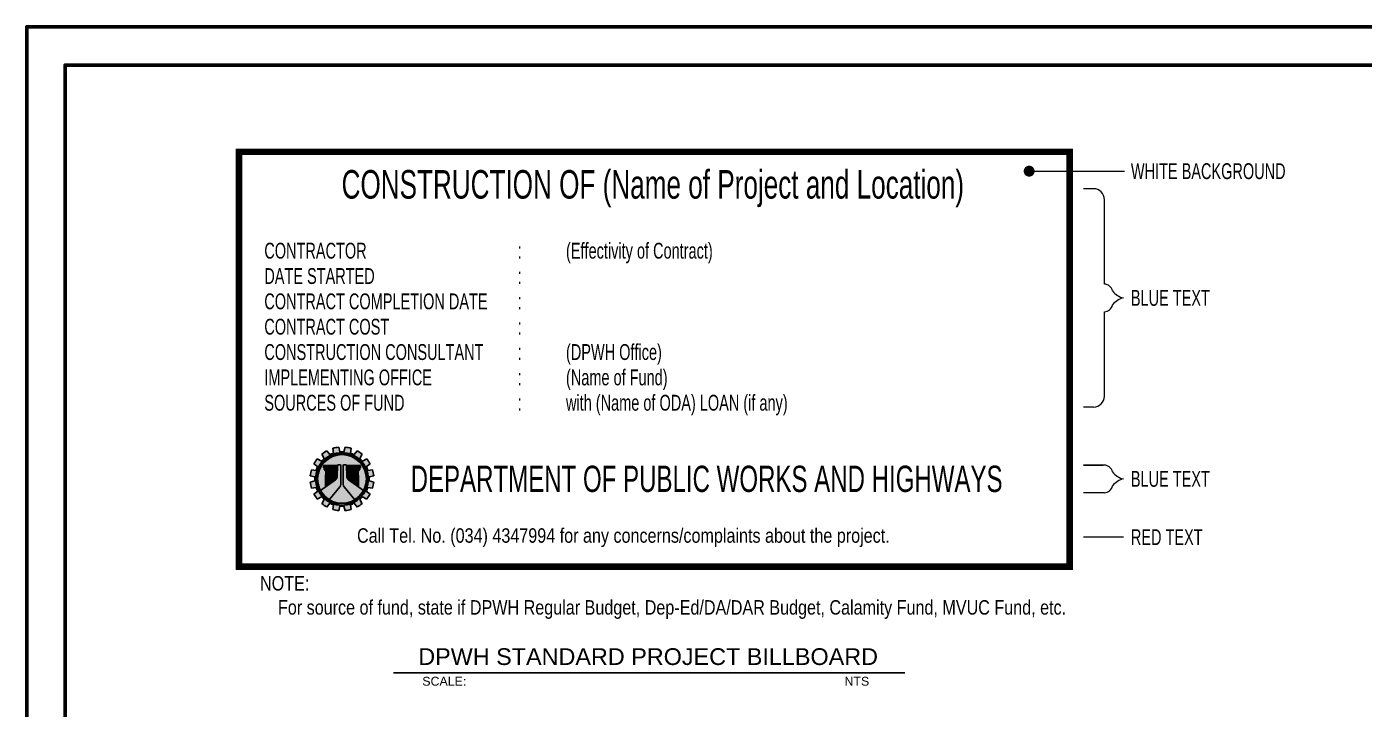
# Model space of a CAD drawing. Header units: metres. Extents: x -460 to 31334, y -1777 to 24987.
# Drawn here: x -10.66 to 1.57, y -113.64 to -107.4 of the extents above; entities that cross this region are included whole.
import ezdxf

# ---------------------------------------------------------------- set-up
doc = ezdxf.new("R2010")
doc.units = ezdxf.units.M
doc.header["$MEASUREMENT"] = 0
doc.layers.get('Defpoints').update_dxf_attribs({"color": 2})
doc.layers.add('border', color=130, linetype='Continuous', lineweight=100)
doc.styles.add('20', font='arial.ttf', dxfattribs={"height": 0.06})
doc.styles.get("Standard").update_dxf_attribs({"font": 'arial.ttf'})
doc.dimstyles.new('0.15', dxfattribs={"dimtxt": 0.07, "dimasz": 0.03, "dimexe": 0.01, "dimexo": 0.01, "dimgap": 0.02, "dimtad": 1, "dimzin": 0, "dimdsep": 46, "dimtxsty": 'Standard', "dimblk": 'DOTBLANK', "dimcen": 0.09, "dimclrd": 250, "dimclre": 250, "dimclrt": 2, "dimadec": 1, "dimazin": 0, "dimtfac": 1, "dimtix": 1, "dimtofl": 0, "dimtmove": 0, "dimatfit": 3, "dimfxl": 30, "dimfxlon": 1, "dimtolj": 1, "dimtzin": 0, "dimlwd": 5, "dimlwe": 5, "dimarcsym": 0})

# ---------------------------------------------------------------- blocks, each defined once
blk = doc.blocks.new('_DotBlank')
at = {"color": 0, "linetype": 'ByBlock', "lineweight": -2}
blk.add_line((-0.5, 0), (-1, 0), dxfattribs=at)
blk.add_circle((0, 0), 0.5, dxfattribs=at)

msp = doc.modelspace()

# ---------------------------------------------------------------- hatches: boundary and pattern name
h = msp.add_hatch(color=5)
h.dxf.hatch_style = 1
h.paths.add_polyline_path([(-8.05615, -111.44861), (-8.01288, -111.45431, -0.0369188), (-7.99886, -111.42045), (-8.03348, -111.39389, -0.04731318), (-8.00291, -111.34813), (-7.96511, -111.36995, -0.0369188), (-7.9392, -111.34404), (-7.96102, -111.30624, -0.04731318), (-7.91526, -111.27567), (-7.88869, -111.31029, -0.0369188), (-7.85484, -111.29627), (-7.86054, -111.253, -0.04731318), (-7.80656, -111.24226), (-7.79527, -111.28442, -0.0369188), (-7.75862, -111.28442), (-7.74733, -111.24226, -0.04731318), (-7.69335, -111.253), (-7.69905, -111.29627, -0.0369188), (-7.66519, -111.31029), (-7.63863, -111.27567, -0.04731318), (-7.59287, -111.30624), (-7.61469, -111.34404, -0.0369188), (-7.58878, -111.36995), (-7.55098, -111.34813, -0.04731318), (-7.52041, -111.39389), (-7.55503, -111.42045, -0.0369188), (-7.54101, -111.45431), (-7.49774, -111.44861, -0.04731318), (-7.487, -111.50259), (-7.52916, -111.51388, -0.0369188), (-7.52916, -111.55052), (-7.487, -111.56182, -0.04731318), (-7.49774, -111.6158), (-7.54101, -111.6101, -0.0369188), (-7.55503, -111.64395), (-7.52041, -111.67052, -0.04731318), (-7.55098, -111.71628), (-7.58878, -111.69446, -0.0369188), (-7.61469, -111.72037), (-7.59287, -111.75817, -0.04731318), (-7.63863, -111.78874), (-7.66519, -111.75412, -0.0369188), (-7.69905, -111.76814), (-7.69335, -111.81141, -0.04731318), (-7.74733, -111.82215), (-7.75862, -111.77999, -0.0369188), (-7.79527, -111.77999), (-7.80656, -111.82215, -0.04731318), (-7.86054, -111.81141), (-7.85484, -111.76814, -0.0369188), (-7.88869, -111.75412), (-7.91526, -111.78874, -0.04731318), (-7.96102, -111.75817), (-7.9392, -111.72037, -0.0369188), (-7.96511, -111.69446), (-8.00291, -111.71628, -0.04731318), (-8.03348, -111.67052), (-7.99886, -111.64395, -0.0369188), (-8.01288, -111.6101), (-8.05615, -111.6158, -0.04731318), (-8.06689, -111.56182), (-8.02473, -111.55052, -0.0369188), (-8.02473, -111.51388), (-8.06689, -111.50259, -0.04731318)])
h.paths.add_polyline_path([(-8.01844, -111.5322, 1), (-7.53545, -111.5322, 1)], flags=16)
h.paths.add_polyline_path([(-8.0059, -111.5322, 1), (-7.54799, -111.5322, 1)], flags=0)
h.paths.add_polyline_path([(-7.99971, -111.5322, 1), (-7.55418, -111.5322, 1)], flags=0)
h.paths.add_polyline_path([(-7.94024, -111.44236), (-7.92831, -111.45824, 0.23589389), (-7.92694, -111.45893), (-7.81928, -111.45893), (-7.81958, -111.46482), (-7.92294, -111.46482, 0.41421356), (-7.92466, -111.46654), (-7.92466, -111.4756, 0.41421356), (-7.92294, -111.47731), (-7.82023, -111.47731), (-7.82036, -111.47991), (-7.92294, -111.47991, 0.41421356), (-7.92466, -111.48163), (-7.92466, -111.49069, 0.41421356), (-7.92294, -111.4924), (-7.82101, -111.4924), (-7.82114, -111.49495), (-7.92401, -111.49495, 0.41421356), (-7.92744, -111.49838), (-7.92744, -111.60586), (-7.83628, -111.53994, 0.22709564), (-7.82212, -111.51391), (-7.81677, -111.41034), (-7.94443, -111.41034, 0.41421356), (-7.94615, -111.41206), (-7.94615, -111.42833, 0.41421356), (-7.94443, -111.43005), (-7.81779, -111.43005), (-7.81828, -111.43961), (-7.93887, -111.43961, 0.6182619)], flags=0)
h.paths.add_polyline_path([(-7.60946, -111.41034, -0.41421356), (-7.60774, -111.41206), (-7.60774, -111.42833, -0.41421356), (-7.60946, -111.43005), (-7.7361, -111.43005), (-7.73712, -111.41034)], flags=0)
h.paths.add_polyline_path([(-7.65433, -111.5857), (-7.65433, -111.5133, 1), (-7.66624, -111.5133), (-7.66624, -111.57709), (-7.68958, -111.56021), (-7.68958, -111.5133, 1), (-7.70149, -111.5133), (-7.70149, -111.5516)], flags=0)
h.paths.add_polyline_path([(-7.54799, -111.5322, -1), (-8.0059, -111.5322, -1)], flags=0)
h = msp.add_hatch(color=5)
h.dxf.hatch_style = 1
h.paths.add_polyline_path([(-7.54799, -111.5322, 1), (-8.0059, -111.5322, 1)])
h.paths.add_polyline_path([(-7.55418, -111.5322, 1), (-7.99971, -111.5322, 1)], flags=16)
h = msp.add_hatch(color=5)
h.dxf.hatch_style = 1
h.paths.add_polyline_path([(-7.99971, -111.5321, 0.12520385), (-7.97268, -111.63857), (-7.92744, -111.60586), (-7.92744, -111.49838, -0.41421356), (-7.92401, -111.49495), (-7.82114, -111.49495), (-7.82101, -111.4924), (-7.92294, -111.4924, -0.41421356), (-7.92466, -111.49069), (-7.92466, -111.48163, -0.41421356), (-7.92294, -111.47991), (-7.82036, -111.47991), (-7.82023, -111.47731), (-7.92294, -111.47731, -0.41421356), (-7.92466, -111.4756), (-7.92466, -111.46654, -0.41421356), (-7.92294, -111.46482), (-7.81958, -111.46482), (-7.81928, -111.45893), (-7.92694, -111.45893, -0.23589389), (-7.92831, -111.45824), (-7.94024, -111.44236, -0.6182619), (-7.93887, -111.43961), (-7.81828, -111.43961), (-7.81779, -111.43005), (-7.94443, -111.43005, -0.41421356), (-7.94615, -111.42833), (-7.94615, -111.41206, -0.41421356), (-7.94443, -111.41034), (-7.81677, -111.41034), (-7.81676, -111.41007, -0.39919878), (-7.80819, -111.40194), (-7.79683, -111.40194, -0.41421356), (-7.78825, -111.41051), (-7.78825, -111.58267, -0.17448433), (-7.79612, -111.60453), (-7.89337, -111.72213, 0.28211132), (-7.66052, -111.72213), (-7.75777, -111.60453, -0.17448433), (-7.76564, -111.58267), (-7.76564, -111.41051, -0.41421356), (-7.75706, -111.40194), (-7.7457, -111.40194, -0.39919878), (-7.73713, -111.41007), (-7.73712, -111.41034), (-7.60946, -111.41034, -0.41421356), (-7.60774, -111.41206), (-7.60774, -111.42833, -0.41421356), (-7.60946, -111.43005), (-7.7361, -111.43005), (-7.73561, -111.43961), (-7.61502, -111.43961, -0.6182619), (-7.61365, -111.44236), (-7.62558, -111.45824, -0.23589389), (-7.62695, -111.45893), (-7.73461, -111.45893), (-7.73431, -111.46482), (-7.63095, -111.46482, -0.41421356), (-7.62923, -111.46654), (-7.62923, -111.4756, -0.41421356), (-7.63095, -111.47731), (-7.73366, -111.47731), (-7.73353, -111.47991), (-7.63095, -111.47991, -0.41421356), (-7.62923, -111.48163), (-7.62923, -111.49069, -0.41421356), (-7.63095, -111.4924), (-7.73288, -111.4924), (-7.73275, -111.49495), (-7.62988, -111.49495, -0.41421356), (-7.62645, -111.49838), (-7.62645, -111.60586), (-7.58121, -111.63857, 0.12497641), (-7.55418, -111.5323, 1)])
h = msp.add_hatch(color=30)
h.dxf.hatch_style = 1
edge = h.paths.add_edge_path()
edge.add_arc((-7.69751, -111.51214), 0.03431, 182.952705, 234.131176)
edge.add_line((-7.71761, -111.53994), (-7.58121, -111.63857))
edge.add_arc((-7.77694, -111.5322), 0.22277, 301.50872, 331.479597, ccw=False)
edge.add_line((-7.66052, -111.72213), (-7.75777, -111.60453))
edge.add_arc((-7.73133, -111.58267), 0.03431, 180, 219.590301, ccw=False)
edge.add_line((-7.76564, -111.58267), (-7.76564, -111.41051))
edge.add_arc((-7.75706, -111.41051), 0.00858, 90, 180, ccw=False)
edge.add_line((-7.75706, -111.40194), (-7.7457, -111.40194))
edge.add_arc((-7.7457, -111.41051), 0.00858, 2.952705, 90, ccw=False)
edge.add_line((-7.73713, -111.41007), (-7.73177, -111.51391))
edge = h.paths.add_edge_path()
edge.add_line((-7.97268, -111.63857), (-7.83628, -111.53994))
edge.add_arc((-7.85638, -111.51214), 0.03431, 305.868824, 357.047295)
edge.add_line((-7.82212, -111.51391), (-7.81676, -111.41007))
edge.add_arc((-7.80819, -111.41051), 0.00858, 90, 177.047295, ccw=False)
edge.add_line((-7.80819, -111.40194), (-7.79683, -111.40194))
edge.add_arc((-7.79683, -111.41051), 0.00858, 0, 90, ccw=False)
edge.add_line((-7.78825, -111.41051), (-7.78825, -111.58267))
edge.add_arc((-7.82256, -111.58267), 0.03431, -39.590301, 0, ccw=False)
edge.add_line((-7.79612, -111.60453), (-7.89337, -111.72213))
edge.add_arc((-7.77694, -111.5322), 0.22277, 208.520403, 238.49128, ccw=False)
h = msp.add_hatch(color=253)
h.dxf.hatch_style = 1
h.paths.add_polyline_path([(-7.94443, -111.41034, 0.41421356), (-7.94615, -111.41206), (-7.94615, -111.42833, 0.41421356), (-7.94443, -111.43005), (-7.81779, -111.43005), (-7.81677, -111.41034)])
h = msp.add_hatch(color=253)
h.dxf.hatch_style = 1
h.paths.add_polyline_path([(-7.93887, -111.43961, 0.6182619), (-7.94024, -111.44236), (-7.92831, -111.45824, 0.23589389), (-7.92694, -111.45893), (-7.81928, -111.45893), (-7.81828, -111.43961)])
h = msp.add_hatch(color=253)
h.dxf.hatch_style = 1
h.paths.add_polyline_path([(-7.92401, -111.49495, 0.41421356), (-7.92744, -111.49838), (-7.92744, -111.60586), (-7.89956, -111.5857), (-7.89956, -111.5133, -1), (-7.88765, -111.5133), (-7.88765, -111.57709), (-7.86431, -111.56021), (-7.86431, -111.5133, -1), (-7.8524, -111.5133), (-7.8524, -111.5516), (-7.83628, -111.53994, 0.22709564), (-7.82212, -111.51391), (-7.82114, -111.49495)])
h = msp.add_hatch(color=253)
h.dxf.hatch_style = 1
h.paths.add_polyline_path([(-7.92294, -111.46482, 0.41421356), (-7.92466, -111.46654), (-7.92466, -111.4756, 0.41421356), (-7.92294, -111.47731), (-7.82023, -111.47731), (-7.81958, -111.46482)])
h = msp.add_hatch(color=253)
h.dxf.hatch_style = 1
h.paths.add_polyline_path([(-7.82101, -111.4924), (-7.82036, -111.47991), (-7.92294, -111.47991, 0.41421356), (-7.92466, -111.48163), (-7.92466, -111.49069, 0.41421356), (-7.92294, -111.4924)])
h = msp.add_hatch(color=5)
h.dxf.hatch_style = 1
h.paths.add_polyline_path([(-7.89956, -111.5857), (-7.88765, -111.57709), (-7.88765, -111.5133, 1), (-7.89956, -111.5133)])
h.paths.add_polyline_path([(-7.8524, -111.5133, 1), (-7.86431, -111.5133), (-7.86431, -111.56021), (-7.8524, -111.5516)])
h.paths.add_polyline_path([(-7.70149, -111.5516), (-7.68958, -111.56021), (-7.68958, -111.5133, 1), (-7.70149, -111.5133)])
h.paths.add_polyline_path([(-7.65433, -111.5133, 1), (-7.66624, -111.5133), (-7.66624, -111.57709), (-7.65433, -111.5857)])
h = msp.add_hatch(color=253)
h.dxf.hatch_style = 1
h.paths.add_polyline_path([(-7.73752, -111.41032), (-7.60986, -111.41024, -0.41421356), (-7.60815, -111.41196), (-7.60814, -111.42824, -0.41421356), (-7.60985, -111.42995), (-7.73649, -111.43002)])
h = msp.add_hatch(color=253)
h.dxf.hatch_style = 1
h.paths.add_polyline_path([(-7.73701, -111.41038), (-7.60935, -111.41049, -0.41421356), (-7.60763, -111.41221), (-7.60765, -111.42848, -0.41421356), (-7.60936, -111.4302), (-7.73601, -111.43008)])
h = msp.add_hatch(color=253)
h.dxf.hatch_style = 1
h.paths.add_polyline_path([(-7.73552, -111.43965), (-7.61494, -111.43975, -0.6182619), (-7.61357, -111.4425), (-7.62551, -111.45838, -0.23589389), (-7.62689, -111.45906), (-7.73454, -111.45897)])
h = msp.add_hatch(color=253)
h.dxf.hatch_style = 1
h.paths.add_polyline_path([(-7.73425, -111.46486), (-7.63089, -111.46495, -0.41421356), (-7.62917, -111.46667), (-7.62918, -111.47573, -0.41421356), (-7.6309, -111.47744), (-7.73361, -111.47735)])
h = msp.add_hatch(color=253)
h.dxf.hatch_style = 1
h.paths.add_polyline_path([(-7.73348, -111.47995), (-7.6309, -111.48004, -0.41421356), (-7.62919, -111.48176), (-7.62919, -111.49082, -0.41421356), (-7.63091, -111.49253), (-7.73285, -111.49244)])
h = msp.add_hatch(color=253)
h.dxf.hatch_style = 1
h.paths.add_polyline_path([(-7.73272, -111.49499), (-7.62984, -111.49508, -0.41421356), (-7.62642, -111.49851), (-7.62651, -111.606), (-7.65438, -111.58581), (-7.65432, -111.51341, 1), (-7.66623, -111.51339), (-7.66628, -111.57718), (-7.6896, -111.56029), (-7.68956, -111.51337, 1), (-7.70147, -111.51336), (-7.70151, -111.55167), (-7.71762, -111.54, -0.22709564), (-7.73176, -111.51395)])

# ---------------------------------------------------------------- linework, layer by layer
at = {"lineweight": 9}
for p, q in [((-0.90554, -108.8802), (-0.99716, -108.8802)), ((-0.80554, -109.75086), (-0.80554, -108.9802)), ((-0.80554, -110.7759), (-0.80554, -110.00524)), ((-0.90554, -110.8759), (-0.99716, -110.8759)), ((-0.99716, -111.40519), (-0.81821, -111.40519)), ((-0.80554, -111.40519), (-0.99716, -111.40519)), ((-0.80554, -111.65957), (-0.99716, -111.65957)), ((-0.63056, -112.06466), (-0.99716, -112.06466))]:
    msp.add_line(p, q, dxfattribs=at)
at = {"color": 1}
for p, q in [((-7.88869, -111.31029), (-7.91557, -111.27526)), ((-7.85484, -111.29627), (-7.86061, -111.25249)), ((-7.79527, -111.28442), (-7.80669, -111.24177)), ((-7.75862, -111.28442), (-7.7472, -111.24177)), ((-7.69905, -111.29627), (-7.69328, -111.25249)), ((-7.66519, -111.31029), (-7.63832, -111.27526)), ((-7.99886, -111.42045), (-8.03389, -111.39357)), ((-7.96511, -111.36995), (-8.00335, -111.34787)), ((-7.9392, -111.34404), (-7.96128, -111.3058)), ((-7.61469, -111.34404), (-7.59261, -111.3058)), ((-7.58878, -111.36995), (-7.55054, -111.34787)), ((-7.55503, -111.42045), (-7.52, -111.39357)), ((-8.02473, -111.51388), (-8.06738, -111.50246)), ((-8.01288, -111.45431), (-8.05666, -111.44854)), ((-7.94615, -111.42833), (-7.94615, -111.41206)), ((-7.94443, -111.41034), (-7.81677, -111.41034)), ((-7.81779, -111.43005), (-7.94443, -111.43005)), ((-7.94024, -111.44236), (-7.92831, -111.45824)), ((-7.81828, -111.43961), (-7.93887, -111.43961)), ((-7.92744, -111.49838), (-7.92744, -111.60586)), ((-7.92694, -111.45893), (-7.81928, -111.45893)), ((-7.92466, -111.46654), (-7.92466, -111.4756)), ((-7.92466, -111.48163), (-7.92466, -111.49069)), ((-7.82114, -111.49495), (-7.92401, -111.49495)), ((-7.81958, -111.46482), (-7.92294, -111.46482)), ((-7.92294, -111.47731), (-7.82023, -111.47731)), ((-7.82036, -111.47991), (-7.92294, -111.47991)), ((-7.92294, -111.4924), (-7.82101, -111.4924)), ((-7.89956, -111.5133), (-7.89956, -111.5857)), ((-7.88765, -111.57709), (-7.88765, -111.5133)), ((-7.86431, -111.5133), (-7.86431, -111.56021)), ((-7.8524, -111.5516), (-7.8524, -111.5133)), ((-7.60946, -111.41034), (-7.73712, -111.41034)), ((-7.7361, -111.43005), (-7.60946, -111.43005)), ((-7.73561, -111.43961), (-7.61502, -111.43961)), ((-7.62695, -111.45893), (-7.73461, -111.45893)), ((-7.73431, -111.46482), (-7.63095, -111.46482)), ((-7.63095, -111.47731), (-7.73366, -111.47731)), ((-7.73353, -111.47991), (-7.63095, -111.47991)), ((-7.63095, -111.4924), (-7.73288, -111.4924)), ((-7.73275, -111.49495), (-7.62988, -111.49495)), ((-7.70149, -111.5516), (-7.70149, -111.5133)), ((-7.68958, -111.5133), (-7.68958, -111.56021)), ((-7.66624, -111.57709), (-7.66624, -111.5133)), ((-7.65433, -111.5133), (-7.65433, -111.5857)), ((-7.62923, -111.46654), (-7.62923, -111.4756)), ((-7.62923, -111.48163), (-7.62923, -111.49069)), ((-7.62645, -111.49838), (-7.62645, -111.60586)), ((-7.61365, -111.44236), (-7.62558, -111.45824)), ((-7.60774, -111.42833), (-7.60774, -111.41206)), ((-7.54101, -111.45431), (-7.49723, -111.44854)), ((-7.52916, -111.51388), (-7.48651, -111.50246)), ((-8.02473, -111.55052), (-8.06738, -111.56195)), ((-8.01288, -111.6101), (-8.05666, -111.61586)), ((-7.99886, -111.64395), (-8.03389, -111.67083)), ((-7.55503, -111.64395), (-7.52, -111.67083)), ((-7.54101, -111.6101), (-7.49723, -111.61586)), ((-7.52916, -111.55052), (-7.48651, -111.56195)), ((-7.96511, -111.69446), (-8.00335, -111.71654)), ((-7.9392, -111.72037), (-7.96128, -111.75861)), ((-7.88869, -111.75412), (-7.91557, -111.78915)), ((-7.85484, -111.76814), (-7.86061, -111.81192)), ((-7.69905, -111.76814), (-7.69328, -111.81192)), ((-7.66519, -111.75412), (-7.63832, -111.78915)), ((-7.61469, -111.72037), (-7.59261, -111.75861)), ((-7.58878, -111.69446), (-7.55054, -111.71654)), ((-7.79527, -111.77999), (-7.80669, -111.82264)), ((-7.75862, -111.77999), (-7.7472, -111.82264))]:
    msp.add_line(p, q, dxfattribs=at)
msp.add_line((-7.30437, -113.30398), (-2.6306, -113.30439))
at = {"lineweight": 9, "const_width": 0.06}
msp.add_lwpolyline([(-8.71851, -112.33443), (-8.71851, -108.5425), (-1.12308, -108.5425), (-1.12308, -112.33443)], close=True, dxfattribs=at)
at = {"color": 1}
msp.add_lwpolyline([(-7.97268, -111.63857), (-7.83628, -111.53994, 0.22709564), (-7.82212, -111.51391), (-7.81676, -111.41007, -0.39919878), (-7.80819, -111.40194), (-7.79683, -111.40194, -0.41421356), (-7.78825, -111.41051), (-7.78825, -111.58267, -0.17448433), (-7.79612, -111.60453), (-7.89337, -111.72213, -0.13152322), (-7.97268, -111.63857, 0.13152322)], format="xyb", dxfattribs=at)
msp.add_lwpolyline([(-7.73177, -111.51391, 0.22709564), (-7.71761, -111.53994), (-7.58121, -111.63857, -0.13152322), (-7.66052, -111.72213), (-7.75777, -111.60453, -0.17448433), (-7.76564, -111.58267), (-7.76564, -111.41051, -0.41421356), (-7.75706, -111.40194), (-7.7457, -111.40194, -0.39919878), (-7.73713, -111.41007)], format="xyb", close=True, dxfattribs=at)
at = {"color": 5}
for radius in [0.2415, 0.22896, 0.22277]:
    msp.add_circle((-7.77694, -111.5322), radius, dxfattribs=at)
at = {"lineweight": 9}
for centre, radius, start, end in [((-0.90554, -108.9802), 0.1, 0, 90), ((-0.81188, -109.83299), 0.08237, 13.529643, 85.591223), ((-0.60167, -109.72078), 0.1599, 215.535661, 259.589669), ((-0.60167, -110.03532), 0.1599, 100.410331, 144.464339), ((-0.81188, -109.92312), 0.08237, 274.408777, 346.470357), ((-0.90554, -110.7759), 0.1, 270, 0), ((-0.81188, -111.48732), 0.08237, 13.529643, 85.591223), ((-0.60167, -111.37511), 0.1599, 215.535661, 259.589669), ((-0.81188, -111.57744), 0.08237, 274.408777, 346.470357), ((-0.60167, -111.68965), 0.1599, 100.410331, 144.464339)]:
    msp.add_arc(centre, radius, start, end, dxfattribs=at)
at = {"color": 1}
for centre, radius, start, end in [((-7.77694, -111.5322), 0.29145, 118.332349, 129.167651), ((-7.77694, -111.5322), 0.29145, 95.832349, 106.667651), ((-7.77694, -111.5322), 0.29145, 73.332349, 84.167651), ((-7.77694, -111.5322), 0.29145, 50.832349, 61.667651), ((-7.77694, -111.5322), 0.29145, 140.832349, 151.667651), ((-7.77694, -111.5322), 0.24846, 130.771338, 139.228662), ((-7.77694, -111.5322), 0.24846, 108.271338, 116.728662), ((-7.77694, -111.5322), 0.24846, 85.771338, 94.228662), ((-7.77694, -111.5322), 0.24846, 63.271338, 71.728662), ((-7.77694, -111.5322), 0.24846, 40.771338, 49.228662), ((-7.77694, -111.5322), 0.29145, 28.332349, 39.167651), ((-7.77694, -111.5322), 0.29145, 163.332349, 174.167651), ((-7.77694, -111.5322), 0.24846, 175.771338, 184.228662), ((-7.77694, -111.5322), 0.24846, 153.271338, 161.728662), ((-7.94443, -111.41206), 0.00172, 90, 180), ((-7.94443, -111.42833), 0.00172, 180, 270), ((-7.93887, -111.44133), 0.00172, 90, 216.90769), ((-7.92694, -111.45721), 0.00172, 216.90769, 270), ((-7.92401, -111.49838), 0.00343, 90, 180), ((-7.92294, -111.46654), 0.00172, 90, 180), ((-7.92294, -111.4756), 0.00172, 180, 270), ((-7.92294, -111.48163), 0.00172, 90, 180), ((-7.92294, -111.49069), 0.00172, 180, 270), ((-7.8936, -111.5133), 0.00596, 0, 180), ((-7.85836, -111.5133), 0.00596, 0, 180), ((-7.69553, -111.5133), 0.00596, 0, 180), ((-7.66029, -111.5133), 0.00596, 0, 180), ((-7.63095, -111.46654), 0.00172, 0, 90), ((-7.63095, -111.4756), 0.00172, 270, 0), ((-7.63095, -111.48163), 0.00172, 0, 90), ((-7.63095, -111.49069), 0.00172, 270, 0), ((-7.62988, -111.49838), 0.00343, 0, 90), ((-7.62695, -111.45721), 0.00172, 270, 323.09231), ((-7.61502, -111.44133), 0.00172, 323.09231, 90), ((-7.60946, -111.41206), 0.00172, 0, 90), ((-7.60946, -111.42833), 0.00172, 270, 0), ((-7.77694, -111.5322), 0.24846, 18.271338, 26.728662), ((-7.77694, -111.5322), 0.24846, 355.771338, 4.228662), ((-7.77694, -111.5322), 0.29145, 5.832349, 16.667651), ((-7.77694, -111.5322), 0.29145, 185.832349, 196.667651), ((-7.77694, -111.5322), 0.24846, 198.271338, 206.728662), ((-7.77694, -111.5322), 0.24846, 333.271338, 341.728662), ((-7.77694, -111.5322), 0.29145, 343.332349, 354.167651), ((-7.77694, -111.5322), 0.29145, 208.332349, 219.167651), ((-7.77694, -111.5322), 0.24846, 220.771338, 229.228662), ((-7.77694, -111.5322), 0.29145, 230.832349, 241.667651), ((-7.77694, -111.5322), 0.24846, 243.271338, 251.728662), ((-7.77694, -111.5322), 0.24846, 288.271338, 296.728662), ((-7.77694, -111.5322), 0.29145, 298.332349, 309.167651), ((-7.77694, -111.5322), 0.24846, 310.771338, 319.228662), ((-7.77694, -111.5322), 0.29145, 320.832349, 331.667651), ((-7.77694, -111.5322), 0.29145, 253.332349, 264.167651), ((-7.77694, -111.5322), 0.24846, 265.771338, 274.228662), ((-7.77694, -111.5322), 0.29145, 275.832349, 286.667651)]:
    msp.add_arc(centre, radius, start, end, dxfattribs=at)
at = {"layer": 'border', "color": 194, "linetype": 'Continuous', "lineweight": 60}
msp.add_lwpolyline([(7.69731, -119.52352), (-10.30821, -119.52352), (-10.30821, -107.75068), (7.69731, -107.75068)], close=True, dxfattribs=at)
at = {"layer": 'Defpoints', "color": 1, "linetype": 'Continuous', "lineweight": 60}
msp.add_lwpolyline([(8.04823, -119.87444), (-10.65913, -119.87444), (-10.65913, -107.39975), (8.04823, -107.39975)], close=True, dxfattribs=at)

# ---------------------------------------------------------------- texts
at = {"attachment_point": 1}
for s, width, insert, char_height in [('{\\fArial Narrow|b0|i0|c0|p34;\\W0.8;CONSTRUCTION OF (Name of Project and Location)}', 7.2050757, (-7.78037, -108.7097), 0.260514), ('{\\fArial Narrow|b0|i0|c0|p34;\\W0.8;WHITE BACKGROUND}', 4.9869192, (-0.56384, -108.64706), 0.14473), ('{\\fArial Narrow|b0|i0|c0|p34;\\W0.8;CONTRACTOR^I^I^I:           (Effectivity of Contract)^I}', 4.9869192, (-8.48694, -109.37397), 0.14473), ('{\\fArial Narrow|b0|i0|c0|p34;\\W0.8;DATE STARTED^I^I^I:}', 3.1694395, (-8.48694, -109.60554), 0.14473), ('{\\fArial Narrow|b0|i0|c0|p34;\\W0.8;BLUE TEXT}', 4.9869192, (-0.56384, -109.80537), 0.14473), ('{\\fArial Narrow|b0|i0|c0|p34;\\W0.8;CONTRACT COMPLETION DATE^I:}', 2.8959186, (-8.48694, -109.83711), 0.14473), ('{\\fArial Narrow|b0|i0|c0|p34;\\W0.8;CONTRACT COST^I^I^I:}', 2.951863, (-8.48694, -110.06867), 0.14473), ('{\\fArial Narrow|b0|i0|c0|p34;\\W0.8;CONSTRUCTION CONSULTANT^I:           (DPWH Office)}', 3.6584624, (-8.48694, -110.30024), 0.14473), ('{\\fArial Narrow|b0|i0|c0|p34;\\W0.8;IMPLEMENTING OFFICE^I^I:           (Name of Fund)}', 4.2346313, (-8.48694, -110.53181), 0.14473), ('{\\fArial Narrow|b0|i0|c0|p34;\\W0.8;SOURCES OF FUND^I^I:           with (Name of ODA) LOAN (if any) }', 6.9173001, (-8.48694, -110.76338), 0.14473), ('{\\fArial Narrow|b0|i0|c0|p34;\\W0.8;BLUE TEXT}', 4.9869192, (-0.56384, -111.45969), 0.14473), ('{\\W0.8;Call Tel. No. (034) 4347994 for any concerns/complaints about the project.}', 5.3371722, (-7.63944, -111.98347), 0.132), ('{\\fArial Narrow|b0|i0|c0|p34;\\W0.8;RED TEXT}', 4.9869192, (-0.56384, -111.99198), 0.14473), ('{\\W0.8;NOTE:  \\P    For source of fund, state if DPWH Regular Budget, Dep-Ed/DA/DAR Budget, Calamity Fund, MVUC Fund, etc.}', 8.2261252, (-8.52614, -112.42018), 0.132)]:
    msp.add_mtext_dynamic_manual_height_columns(s, width=width, gutter_width=12.5, heights=[0], dxfattribs=dict(at, insert=insert, char_height=char_height))
at = {"insert": (-7.14931, -111.41122), "char_height": 0.24, "attachment_point": 1, "line_spacing_factor": 0.85}
msp.add_mtext_dynamic_manual_height_columns('{\\fArial Narrow|b0|i0|c0|p34;\\W0.8;DEPARTMENT OF PUBLIC WORKS AND HIGHWAYS}', width=97.7502156, gutter_width=12.5, heights=[0], dxfattribs=at)
at = {"attachment_point": 5, "style": '20'}
for s, insert, char_height, width in [('DPWH STANDARD PROJECT BILLBOARD', (-4.97776, -113.1573), 0.153, 4.5502772), ('SCALE:                                                                                                              NTS', (-4.9993, -113.38187), 0.08099999, 4.330592)]:
    msp.add_mtext(s, dxfattribs=dict(at, insert=insert, char_height=char_height, width=width))

# ---------------------------------------------------------------- leaders
at = {"lineweight": 9}
msp.add_leader([(-1.4941, -108.71975), (-0.62338, -108.71975)], dimstyle='0.15', override={"dimasz": 0.1, "dimgap": 0.02, "dimtad": 0, "dimclrd": 0, "dimldrblk": 'Dot', "dimfxl": 0.2}, dxfattribs=at)

doc.saveas('drawing.dxf')
